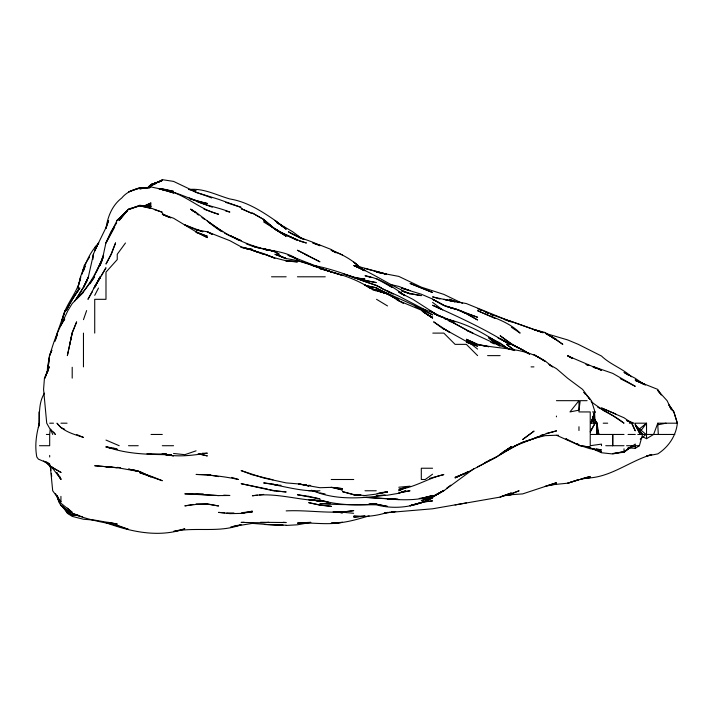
<?xml version="1.0" encoding="UTF-8"?>
<svg xmlns="http://www.w3.org/2000/svg" width="713" height="713" viewBox="0 0 713 713"><rect width="100%" height="100%" fill="white"/><g stroke="black" fill="none" stroke-linecap="round" stroke-linejoin="round"><path stroke-width="1.07" d="M594.259 418.763L597.146 423.192L597.013 434.458L596.968 423.192L598.884 434.458L597.209 428.317M47.994 368.933L48.083 366.883M92.904 259.389L93.323 254.274L98.376 243.008M93.269 256.324L93.465 254.274L88.385 276.796L83.466 287.571L87.369 280.387M50.222 429.333L49.678 434.458L46.372 434.458M49.545 356.652L48.234 366.883L49.447 355.627L51.799 350.101M48.003 370.983L48.618 366.883L47.245 373.033L47.521 366.883L49.482 356.652M69.794 344.361L71.995 333.105L76.639 321.839L72.209 333.105L67.361 355.627L72.2 333.105M38.983 411.936L39.42 423.192L38.413 427.586C40.186 416.125 37.798 403.638 44.5 393.166M651.655 454.448L646.531 456.097L657.796 453.887C668.411 447.087 676.084 435.91 677.35 423.192L673.883 411.936L669.061 404.948M82.093 273.854L84.214 265.53L89.535 257.09M55.667 339.245L57.183 333.105L65.168 310.583L61.995 320.814C64.553 304.674 78.02 293.016 80.747 276.796L77.851 288.052L80.507 276.796L83.466 268.917L82.173 273.845M39.42 423.192C36.31 434.164 34.652 445.661 36.8 456.98L38.413 459.154L49.678 463.949L45.926 461.623M47.949 370.983L49.01 366.883L44.946 378.148L49.179 366.883L44.447 378.148L43.573 389.405L46.719 423.192L49.678 428.424L55.382 434.458L53.484 432.069M597.146 423.192L591.389 423.192L594.535 411.936L593.483 423.192L594.508 411.936L595.186 423.192L590.23 431.9L594.99 423.192M628.108 447.853L635.274 448.334L639.409 445.714L642.547 434.458L635.934 426.017L642.547 434.458M56.434 337.196L57.298 334.13L55.053 341.295M591.389 423.192L594.731 411.936L590.881 423.192L595.007 411.936L591.425 400.67L586.754 395.555M83.466 319.665L86.63 310.583M670.969 409.066L669.061 405.234L673.874 411.936L677.35 423.192L657.796 423.192L653.607 434.458L646.531 438.682L642.778 436.802M101.219 262.464L103.216 257.34M85.221 266.412L83.466 270.788C86.175 260.459 91.353 250.682 98.831 243.008M51.799 350.475L49.678 355.564C53.404 343.042 57.414 330.271 64.589 319.246M94.722 275.2L103.242 257.09M60.935 325.271L67.887 310.583L72.2 303.569L83.466 291.795L94.579 276.796L90.096 283.721M102.324 259.906L96.237 272.295M126.896 211.351L117.244 220.165L105.987 242.518L103.474 254.274L100.105 265.53L103.608 255.299C97.191 271.234 88.706 287.205 76.273 299.317L83.466 292.419M97.922 243.971L94.722 250.691L105.987 227.634L108.59 220.486L105.987 228.454C107.69 216.681 112.119 205.389 121.789 197.964C128.572 189.622 139.73 187.314 150.006 187.457L139.766 188.838L151.031 186.94L162.297 189.373L173.553 192.902L162.297 189.729C183.535 192.234 198.383 209.274 218.597 214.239L204.016 209.23M83.466 287.571L88.608 276.796L83.466 287.045L74.776 301.038M94.722 287.58L100.078 276.796L87.949 299.317L92.298 291.813M76.924 292.749L79.268 288.052L65.783 310.583L68.706 306.394M94.722 295.351L98.492 288.052M114.686 227.162L105.987 243.008L111.005 231.752L116.682 222.857M101.335 275.886L105.987 267.749L93.893 288.052M76.202 299.317L83.145 288.052M117.057 220.486L126.896 211.494L117.244 220.486L128.509 209.23L119.178 220.486L128.509 208.998L139.766 205.772L151.031 208.098L162.297 212.242L154.275 209.56M62.949 321.839L64.749 319.023M125.461 243.008L117.244 254.274L117.244 259.585L105.987 272.125L105.987 299.317L94.722 299.317L94.722 333.105M640.684 430.991L646.531 423.192L635.274 423.192L635.274 425.215L646.023 434.458L640.229 439.155M556.443 400.67L578.965 400.67L569.963 411.936L578.965 410.162L580.222 400.67L587.12 400.67M155.122 183.892L151.031 185.077L148.999 186.699L151.031 184.676L162.297 180.282M148.964 186.699L151.031 184.694L162.297 180.478L151.031 184.676L161.272 181.049L151.031 184.614L156.147 183.312L151.031 184.542L148.5 186.699M149.899 186.699L162.297 179.667L173.553 181.396L196.075 192.118L193.009 191.253M117.244 220.192L126.896 211.494M639.606 428.789L646.531 423.192L646.531 438.682M590.524 447.916L601.487 452.746L612.752 453.967L624.009 451.641L612.752 453.584L624.009 452.238L635.274 444.03L635.274 448.334M446.427 488.396L450.759 485.152M632.288 445.714L624.009 451.899L632.244 445.714L626.575 445.714M473.726 468.842L443.834 490.767L432.568 496.542L443.477 490.767L432.568 497.059L421.303 500.642L432.568 496.774M432.568 474.198L425.242 479.501L421.303 479.501L421.303 468.236L432.568 468.236M467.969 471.56L466.355 472.674L468.12 471.56M443.825 490.348L432.568 497.059L443.388 490.767L433.468 496.266M502.95 451.989L511.399 446.891L500.134 454.609L511.399 446.57L496.444 456.98L477.612 466.908M488.877 460.634L490.696 459.591M496.444 456.98L466.355 472.951L455.09 477.38L465.331 473.2M143.527 206.618L151.031 202.938L143.527 206.271M406.294 487.157L398.781 490.767L408.166 486.587M465.411 473.004L455.09 477.924L465.411 473.209M422.328 501.952L432.568 500.9L423.647 502.023L410.046 505.74L421.303 502.612L432.568 497.906C415.216 506.925 395.296 509.911 376.259 504.804C357.436 504.608 338.72 504.991 319.95 503.574L330.19 503.645M534.928 437.889L537.941 436.606M539.955 435.741L542.967 434.458M484.778 462.666L496.56 456.98L515.249 445.714L500.134 454.261L522.656 442.212L533.921 438.54L515.356 445.714C524.759 440.5 535.623 439.083 545.178 434.146L556.443 430.768M511.399 493.654L519.1 490.767L511.399 493.868L500.134 496.961L511.399 492.941L500.134 497.104L455.09 504.947M421.303 502.647L410.046 505.642L422.969 502.023M651.655 454.627C629.365 461.097 610.087 477.915 586.131 478.066M143.866 206.547L151.031 204.096L142.841 206.155M196.075 450.83L184.819 454.68L173.553 453.477M404.922 487.38L398.781 489.341C414.886 487.585 428.246 478.031 443.825 474.582L429.636 478.378M628.108 448.183L635.274 445.964M369.093 515.873C356.732 519.483 344.245 523.395 331.215 523.11L342.472 522.299C327.517 525.294 312.463 522.273 297.428 523.11L310.734 522.29M581.015 478.949L590.23 476.453L567.708 483.191L550.302 484.947M533.921 438.352L545.178 435.661L556.443 435.233L580.017 445.714L590.23 447.149L580.614 445.714L590.23 448.771L601.487 450.001L596.246 448.744M546.203 433.442L556.443 431.009M233.953 526.167L241.119 524.679C219.292 533.19 195.968 526.738 173.553 531.443L184.819 528.859C158.687 537.896 131.112 531.871 105.987 522.727L109.267 523.333M658.295 434.458L657.796 424.841L666.058 423.192M466.355 502.932L432.568 508.797L387.524 512.602L389.565 512.317M310.734 522.433L297.428 524.795L286.171 525.445M159.222 189.302L162.297 188.758L173.553 191.351L162.297 189.195M377.284 493.574L387.524 491.765L376.259 494.109L365.003 495.535L353.737 494.786L342.472 491.64L353.737 494.546L359.878 494.777M193.009 504.474L184.819 505.874L196.075 504.43L207.34 504.118L218.597 505.972L207.34 503.886L196.075 503.948M581.015 479.145L590.23 477.558L587.155 477.639M401.856 492.068L410.046 490.767L398.781 492.95L405.768 490.767L398.781 493.289L387.524 495.205L376.259 495.651L384.45 495.178M230.887 526.854L252.384 523.387L274.906 525.125L286.171 525.142M160.247 189.364C176.494 191.013 191.164 200.647 207.34 203.472L190.264 199.087M395.715 511.524L384.013 513.289L387.524 512.362C376.651 515.971 365.145 517.157 353.737 516.123L365.003 516.346L353.737 517.103L358.853 516.595M377.284 493.601L387.524 492.104L381.375 492.505M143.866 206.351L146.931 205.923M148.981 205.629L151.031 205.344L142.841 206.039M391.615 512.041L394.69 511.622M160.247 189.302L162.297 189.052L173.553 192.875M257.5 495.152L252.384 495.776C275.102 492.228 297.312 500.098 319.95 500.713L316.884 500.187M259.55 494.911L263.65 494.412M504.234 495.526L511.399 494.688L506.275 494.938M550.302 484.68L556.443 483.993L545.178 486.346L556.443 482.737L522.656 493.904L506.275 495.045M385.475 495.223C361.286 498.449 335.903 500.419 312.882 490.767L317.936 491.917M268.765 522.29L263.65 522.807L241.119 522.406L244.194 522.273M360.903 516.399L365.003 515.998M398.781 487.237L410.046 486.177M508.324 493.922L510.374 493.744M558.493 435.295L556.443 435.438L558.493 435.438M243.169 512.495L246.243 512.308M249.309 512.121L252.384 511.934L241.119 513.289L252.384 511.185L241.119 513.405L229.862 513.636L218.597 512.389L224.747 512.834M233.953 512.995L226.787 512.986M419.262 498.467L432.568 496.043C417.916 500.544 402.613 500.223 387.524 498.895L397.756 499.189M142.841 187.938L139.766 188.027L128.509 191.904L139.766 187.626L150.006 187.679L144.891 187.876M202.216 453.272L207.34 453.183C192.403 455.313 177.207 457.568 162.297 453.887L166.387 454.226M188.909 189.515C203.419 187.92 216.342 195.112 229.862 198.963C246.662 201.69 261.136 210.861 274.906 220.317L286.171 229.149L274.906 220.486L286.171 228.873L280.967 225.397M203.241 493.868L184.819 493.842L218.597 495.588L229.862 495.49L223.722 495.152M333.265 512.094L342.472 512.023L353.737 510.615C331.349 514.43 308.72 509.759 286.171 510.891M360.903 494.769L353.737 494.786L359.878 494.884M271.519 276.796L286.171 276.796M297.428 276.796L325.253 276.796M432.809 333.105L443.825 333.105L455.09 344.361L466.355 344.361L477.612 355.627M487.594 355.627L500.134 355.627M531.06 366.883L533.921 366.883M592.539 411.936L595.007 411.936M49.678 423.192L53.466 423.192M60.935 423.192L67.058 423.192M603.216 423.192L607.672 423.192M629.347 423.192L634.151 423.192L627.057 420.572M151.031 434.458L162.297 434.458M591.006 434.458L624.009 434.458M628.046 434.458L635.274 434.458M637.743 434.458L674.828 434.458M39.465 445.714L49.678 445.714L49.678 434.992M128.509 445.714L138.242 445.714M162.297 445.714L173.553 445.714M605.774 445.714L624.009 445.714M635.452 445.714L639.409 445.714M331.215 479.501L353.737 479.501M273.881 484.109L263.65 482.933C282.393 485.58 300.788 491.881 319.95 490.767M365.003 490.767L376.259 490.767M265.209 524.545L283.097 524.973M308.693 490.758L313.274 490.767L311.438 490.25M166.387 454.11L147.956 453.851M231.77 477.38L238.445 479.501C224.568 476.489 210.29 474.867 196.075 474.457L210.406 474.813M142.841 206.36L144.891 206.405M148.981 206.503L151.031 206.547L142.841 205.852L151.031 206.752L139.766 205.246L129.525 209.23L139.766 205.816L151.031 208.499M277.981 485.098L274.906 485.018L281.047 485.295M371.143 503.726L376.259 503.877C357.507 505.767 338.176 505.187 319.95 500.134L328.149 502.023L308.693 499.697L319.95 500.562M286.171 261.118L297.428 261.493L286.171 261.056L289.237 261.288M112.128 467.211L94.722 465.723L117.244 467.666L139.766 471.667L151.031 476.863L162.297 480.722L152.047 476.587M171.503 454.707C149.329 454.511 127.074 454.439 105.987 446.614L117.244 449.235L105.987 447.185L111.103 447.862M260.575 522.29L286.171 522.522L283.097 522.29M196.075 494.145L218.597 495.588M369.093 503.752L376.259 504.118L387.524 506.435L374.209 503.779M166.387 454.386L162.297 454.145L173.553 455.83L162.297 454.074L166.387 454.333M366.019 497.344L387.524 498.681M335.306 511.577L353.639 513.289M291.287 261.439L297.428 261.894L286.171 260.798L274.906 257.901L264.621 254.274L274.906 258.249L263.65 253.614L252.384 250.343L263.65 254.274L252.384 250.013L241.119 246.823L229.862 240.673L207.34 231.832L196.075 229.702L184.819 224.889L202.911 231.752L196.075 229.702L198.891 230.575M388.549 498.752L398.781 499.519L362.953 497.282M117.244 467.38L120.488 467.639M78.341 515.454L72.2 514.973L68.038 513.289L60.935 505.152L70.186 513.289L60.935 505.303L71.157 513.289L60.935 505.517L58.84 502.023L57.013 495.883L59.571 502.023L55.516 493.574M190.959 190.255L196.075 190.683L188.909 189.569M146.931 453.816L151.031 454.208L148.981 453.905M275.931 490.918L286.171 491.952L273.302 490.767L241.119 483.681L267.642 489.118M78.341 515.579L72.2 514.973L68.787 513.289M308.693 485.268L310.734 485.482M355.787 278.034L365.003 279.086L353.737 277.491L365.003 280.539L376.259 282.589L365.003 280.369L343.461 273.97M111.451 524.01C98.162 521.506 84.66 518.743 72.2 513.289L78.341 515.33M113.153 448.138L115.203 448.415M333.265 511.604L342.472 512.879L336.331 511.676M301.528 484.243L298.453 483.806L308.693 485.972L303.569 484.537L306.643 484.974M478.637 345.074L480.687 345.395M482.728 345.725L488.877 346.705L466.355 342.365L473.441 343.916M465.402 313.31L455.09 308.836L450.999 308.15C460.848 309.219 469.216 315.262 477.612 320.003L466.355 313.765M450.999 308.105L455.09 308.765L477.612 317.267L463.397 312.392M272.999 479.813L252.384 474.822L241.119 470.598L263.65 477.986L286.171 482.906L297.428 483.833L319.95 487.719L331.215 487.353L342.472 488.61L331.215 487.318L342.472 490.009L333.265 487.434M410.046 293.703L421.303 295.637L410.046 293.524L401.856 290.984M257.5 247.607L252.384 245.985C267.17 251.422 284.139 249.898 297.428 259.327L288.043 255.299M207.34 474.653L218.597 476.614M76.3 514.839L72.2 514.126L82.441 516.765M241.119 247.429L252.384 249.407L241.119 247.295M425.064 313.221L432.568 317.24L427.871 315.021L432.568 317.846L422.176 311.135L432.568 318.007L421.303 310.146L398.781 300.752L387.524 293.872L370.038 288.052L376.259 290.842L365.003 284.933L369.789 288.052C354.887 277.999 337.062 273.355 319.95 268.534L331.215 271.894L312.49 265.53L331.215 271.965L308.693 263.783L297.428 260.566L286.171 258.534L274.906 254.274L286.171 258.578L276.564 254.274L286.171 258.837M108.028 522.344L117.244 524.028L94.722 520.125L83.466 519.242L72.2 516.381L67.343 513.289L63.849 507.736M263.65 249.06L274.906 251.19C250.29 247.206 227.046 236.11 207.34 220.95L196.075 212.376L190.603 209.23L196.075 212.875L190.754 209.23L193.793 211.538M246.243 248.81L252.384 250.013L258.48 252.562M319.95 492.906L325.075 493.949M274.906 490.82L269.639 489.59M455.09 301.804L432.568 296.893L439.974 299.014M198.125 453.833L207.34 455.91L199.15 453.878M244.194 248.124L252.384 250.013M390.59 284.514L398.781 286.421L410.046 290.699M452.015 301.269L443.825 299.317L466.355 303.56L511.399 321.839L506.275 320.289M225.763 211.075L229.862 212.073C218.864 207.528 206.957 205.923 196.075 201.066L212.314 207.207M459.181 302.66L449.484 299.317L455.09 302.027M311.759 499.537L319.95 501.578L311.759 499.376M359.209 266.715L386.499 274.14L376.259 272.099L398.781 276.394L421.303 287.152L443.825 294.38L462.594 303.444M417.212 307.33C437.14 312.713 454.555 324.094 472.924 333.105L466.355 330.235L496.685 344.361L513.271 350.377M365.003 268.498L385.475 274.015L376.259 271.35M260.575 248.347L252.384 246.243L246.235 243.819M372.257 289.638L376.259 290.69M504.234 319.513L511.399 321.42L543.172 332.748L533.921 329.593L540.677 331.83M415.162 306.688L426.49 310.583L398.781 296.136L380.965 288.052L390.341 292.767M455.09 308.836L444.85 306.02L455.09 308.925L443.825 305.271L432.568 299.317L443.825 305.342L432.568 299.032L421.303 294.211L401.33 288.052L409.075 290.405M377.284 291.047L387.524 293.872L376.259 288.052C394.931 297.178 414.44 304.594 432.568 314.888L421.303 309.424M299.424 241.065L306.421 243.008C295.432 239.461 284.558 235.085 274.906 228.668L279.835 231.752L297.428 239.978L286.171 234.996L296.492 240.049M225.763 202.421L241.119 207.358L218.597 199.319L196.075 192.341L207.34 196.271M297.428 260.566L312.784 265.53L308.693 263.783M376.259 290.387L387.524 293.604L397.328 299.317L388.416 294.433L390.145 295.538M546.203 333.604L567.708 339.932L578.323 344.361L601.487 356.028C610.426 364.646 622.485 368.389 631.451 376.776M404.556 295.503C392.801 286.653 379.735 278.168 365.003 275.735L371.17 277.571M319.95 268.525L331.215 271.894M132.6 469.519L139.766 471.667L128.509 469.074L139.766 471.605L151.031 476.863L139.766 472.71L151.031 476.168M106.968 522.397L128.509 529.394L115.399 524.545M377.284 290.708L387.524 293.943L376.259 290.031L387.524 293.988M476.587 344.031L466.355 340.716C491.72 351.019 522.442 344.682 545.178 361.455L533.921 354.602L545.178 361.019L552.611 366.883L549.821 365.216M344.566 274.38L376.259 285.369L381.589 288.052L376.259 285.494L365.003 281.644M196.075 232.465L207.34 236.235L196.075 231.903L207.34 237.616L196.075 231.814L173.553 218.223L162.297 214.363L168.865 217.242M401.856 291.073L410.046 293.854C390.626 285.779 373.354 273.284 353.737 265.53L365.003 270.584L354.406 265.53L364.04 270.477M472.247 344.361L477.612 346.179L466.355 341.67L471.623 344.361L477.612 349.085M593.1 448.932L601.487 451.792L593.51 448.753M288.212 255.209L319.95 267.553L313.987 265.53C331.269 268.774 347.65 274.906 363.978 281.279M498.093 338.024L522.656 349.878L529.634 354.058L522.656 349.825L500.134 338.746L509.447 344.361C485.063 329.085 458.78 316.946 432.568 305.253L441.017 309.246M490.918 314.362L533.921 329.54L545.178 332.508L562.815 344.361L556.443 339.673L545.178 333.105L556.443 339.691M436.659 314.977L443.825 317.561L433.593 313.64M263.65 248.971L266.715 250.085M593.18 367.266L596.291 368.407M119.196 445.714L105.987 440.073M477.612 308.684L482.514 310.583M208.205 196.61L211.672 197.964M263.65 248.828L266.715 250.04M369.379 276.796L371.339 277.571M189.159 197.964L196.075 200.763M479.35 309.513L481.961 310.583M450.892 320.609L443.825 317.731L455.09 321.839L444.85 318.764C465.001 322.829 483.503 332.516 500.134 344.361L489.813 337.926M336.001 252.767L331.215 250.254C340.974 253.712 350.226 258.748 358.06 265.53L353.737 262.161L364.156 270.566M331.215 250.254L342.472 254.969M319.95 245.744L312.847 243.008L319.95 245.04L331.215 249.479L336.322 252.696M229.862 235.923L232.928 237.206M234.978 238.062L241.119 240.629L229.862 235.459L238.311 239.942M495.018 318.47L477.612 310.69C492.255 317.419 508.324 321.296 520.134 333.105L511.399 327.267M645.515 384.797L635.274 380.448L657.796 389.405L661.272 395.038M76.478 434.458L83.466 437.417C74.018 434.324 63.136 431.579 56.978 423.192L60.935 427.595L64.696 429.262M303.569 239.399L288.373 231.752C298.007 238.329 309.807 239.951 319.95 245.566M448.878 320.957L450.892 321.839M485.91 312.321L487.888 313.194M483.423 310.984L488.877 313.435M304.87 254.274L319.95 261.805L297.428 250.227L308.693 255.985M351.981 276.796L353.737 277.58M476.676 343.942L466.355 339.263L476.587 343.942M626.78 420.697L630.461 422.363M567.708 439.974L565.899 438.745L580.017 445.714M490.749 314.299L493.565 315.601M490.687 342.231L494.323 343.933M388.46 294.433L398.781 299.317L388.46 294.389M303.996 239.354L297.428 236.235L301.127 238.695M612.752 412.711L601.487 407.952L624.009 417.773L631.959 423.192L635.274 430.857L631.549 423.192M551.755 337.258L556.443 339.54L546.122 333.639M170.737 217.911L162.297 213.784L166.985 216.431M645.595 384.77L635.274 379.708L642.778 383.915M488.877 337.338L500.134 342.989L507.148 348.211M597.735 407.212L601.487 409.11M620.248 378.63L635.274 386.33L612.752 373.38L593.982 366.883L601.487 370.305L567.708 355.894L572.396 358.487M376.259 278.542L392.346 287.526L387.524 284.362M466.355 329.923L451.703 321.839M212.028 234.203L207.34 231.752L212.028 234.31M548.957 364.405L556.443 368.639L567.708 378.309L582.592 389.405L590.23 399.601L588.84 398.032M224.577 233.142L228.98 235.459M441.017 316.964L429.796 310.583L438.201 315.779M471.623 344.361L443.825 328.827L450.019 332.57L433.647 321.839L443.825 329.335M403.478 303.524L396.455 299.317L398.781 300.752M49.678 465.91L60.935 472.407L49.678 465.91L47.548 463.468M393.148 294.086L387.524 291.038L390.341 292.66M602.387 409.966L612.752 415.572L624.009 423.192C613.724 414.832 601.175 410.1 591.095 401.419M504.831 347.32L506.702 348.363M522.656 350.457L527.272 353.042M438.201 315.609L412.863 299.317L398.781 292.161L401.597 293.952M218.597 229.381L222.768 231.752L207.34 220.95M612.752 412.479L616.504 414.618M518.797 348.238L512.032 344.361L500.134 335.752L511.399 343.791L529.34 353.898M500.134 345.948L488.877 338.131L499.403 346.001M279.175 231.752L274.906 229.105L286.171 236.235L274.906 229.114L263.65 220.486L274.906 229.105L286.171 235.851L263.65 221.948M276.787 222.456L292.704 231.752L301.661 238.445M376.553 299.317L387.524 305.939M219.435 230.228L221.101 231.244M628.554 375.279L624.009 372.409L634.962 378.148L644.802 384.842M508.654 349.049L501.319 344.361L507.201 348.479M364.147 270.432L356.491 265.53L364.147 270.717M276.635 222.509L279.238 224.238M208.205 221.984L218.597 229.72M577.236 443.807L578.965 445.01L577.236 443.655M404.85 295.672L398.781 291.421L403.246 294.71M196.913 213.873L198.579 215.076M201.922 217.483L204.417 219.283M432.568 302.383L442.702 309.95M43.618 460.892L49.678 465.455L47.548 463.147M514.626 350.288L506.595 344.361L514.697 350.609M67.378 508.093L72.2 512.353L59.446 502.023L57.004 495.883M51.799 466.899L53.208 468.236M51.523 466.899L60.935 479.145L56.978 472.781M583.983 392.48L585.364 394.022M583.983 392.542L585.364 394.111M659.534 392.997L657.796 390.43L667.092 400.67L671.566 409.948M594.027 418.763L596.736 423.192L594.027 418.504M56.978 472.933L60.935 479.501L59.767 476.427M56.987 495.455L58.118 497.335M59.241 499.207L60.935 502.023L52.691 490.767L50.195 465.17M635.773 426.107L640.256 434.458L635.274 424.146M50.543 429.351L52.7 434.458M49.981 465.045L50.988 470.286M51.336 473.361L51.684 476.427M657.796 423.192L657.796 424.841M624.009 448.816L624.009 452.238M601.487 445.714L601.487 444.11L590.23 445.714L590.23 435.135M590.23 423.192L590.23 411.936L578.965 411.936L578.965 400.67M590.23 423.843L590.23 434.458M578.965 426.731L578.965 430.527M556.443 416.062L556.443 416.838M162.297 179.667L162.297 180.344M83.466 333.105L83.466 366.883M72.2 367.257L72.2 378.148M60.935 496.391L60.935 501.569M49.678 455.429L49.678 456.98M612.752 434.458L612.725 445.714L612.752 434.458M115.524 243.008L111.344 254.274L105.987 264.024L111.023 254.274L115.524 243.008M72.049 299.317L66.033 310.583L72.2 299.317L79.909 288.052L72.049 299.317M100.266 277.696L94.722 286.733L100.266 277.696M96.977 245.343L94.722 247.669L96.977 245.325M533.921 431.178L522.656 439.511L533.921 431.178M578.965 479.501L567.708 483.218L578.965 479.501M432.568 495.455L421.303 498.592L432.568 495.455M171.503 454.68L169.462 454.564L171.503 454.671M117.244 467.666L105.987 467.006L117.244 467.683M171.503 454.832L162.297 454.145L171.503 454.823M331.215 506.328L319.95 505.134L308.693 502.647L319.95 505.009L331.215 506.328M308.693 496.346L297.428 494.742L319.95 498.904L308.693 496.346M376.259 287.704L365.003 285.387L376.981 288.052L376.259 287.704M274.906 251.76L263.65 248.659L274.906 251.805L279.238 254.274L274.906 251.76M342.472 275.387L332.24 272.295L342.472 275.387M589.205 365.528L586.131 364.512L589.205 365.528M421.508 288.052L410.046 283.435L432.568 292.517L421.508 288.052M242.616 209.23L241.119 208.659L252.384 213.57L242.616 209.23M263.65 219.381L252.384 213.027L263.65 219.533L274.906 229.007L263.65 219.381M572.396 358.336L567.708 355.627L572.396 358.327M424.173 310.583L421.303 308.907L424.173 310.583M299.166 237.197L297.428 235.905L299.121 237.197M50.837 468.236L50.668 466.195L50.757 468.236"/></g></svg>
